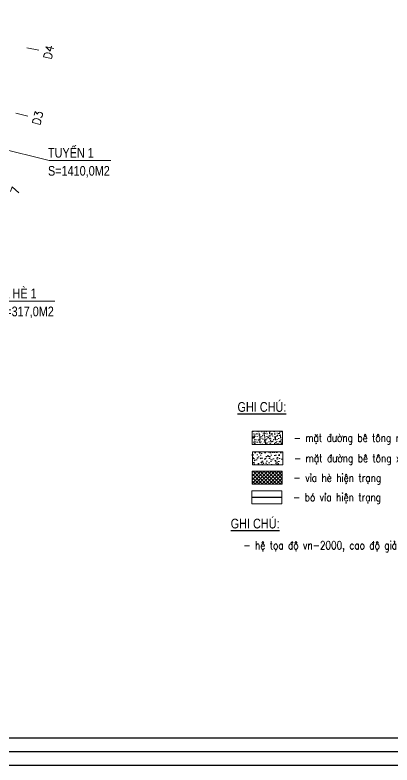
# Model space of a CAD drawing. Header units: metres. Extents: x 596585 to 599449, y 2303977 to 2307363.
# Drawn here: x 598741.1 to 598834.4, y 2304619.1 to 2304804.3 of the extents above; entities that cross this region are included whole.
import ezdxf

# ---------------------------------------------------------------- set-up
doc = ezdxf.new("R2010")
doc.units = ezdxf.units.M
doc.header["$MEASUREMENT"] = 0
doc.linetypes.add('HIDDEN', pattern=[0.375, 0.25, -0.125])
for name, color, linetype in [('Diep_Layer8', 8, 'Continuous'), ('KHUNGTEN', 5, 'Continuous'), ('pntelev', 2, 'Continuous'), ('thep', 2, 'Continuous'), ('TUYEN', 7, 'Continuous')]:
    doc.layers.add(name, color=color, linetype=linetype)
for name, color, linetype, lineweight in [('LC Dim', 8, 'Continuous', 18), ('LC Hatch', 252, 'Continuous', 9), ('LC Net dam 1', 30, 'Continuous', 30), ('LC Net thay', 7, 'Continuous', 25), ('LC Text1', 3, 'Continuous', 20), ('LC Text2', 7, 'Continuous', 25)]:
    doc.layers.add(name, color=color, linetype=linetype, lineweight=lineweight)
doc.styles.add('LC 3', font='vnsimli.shx', dxfattribs={"width": 0.75})
doc.styles.add('T2', font='', dxfattribs={"width": 0.8})
doc.styles.add('TENCOC', font='Vnromanc.shx')
doc.styles.get('T2').set_extended_font_data('.VnArialH')
doc.dimstyles.get("Standard").update_dxf_attribs({"dimtxt": 0.18, "dimasz": 0.18, "dimexe": 0.18, "dimexo": 0.0625, "dimgap": 0.09, "dimtad": 0, "dimtih": 1, "dimtoh": 1, "dimdec": 4, "dimzin": 0, "dimdsep": 46, "dimtxsty": 'Standard', "dimcen": 0.09, "dimadec": 0, "dimazin": 0, "dimtfac": 1, "dimtdec": 4, "dimtofl": 0, "dimtmove": 0, "dimatfit": 3, "dimfxl": 1, "dimtolj": 1, "dimtzin": 0, "dimarcsym": 0})

# ---------------------------------------------------------------- blocks, each defined once
blk = doc.blocks.new('a2')
at = {"layer": 'Defpoints', "flags": 128}
blk.add_lwpolyline([(297.0000000000385, 102.5066321343183), (2.541928552091122e-06, 102.5066321343183), (2.541928552091122e-06, -102.5066308523413), (297.0000000000385, -102.5066308523413)], close=True, dxfattribs=at)
at = {"layer": 'KHUNGTEN'}
blk.add_lwpolyline([(295.8851413139874, -100.4955564660948), (10.00000245636556, -100.4955564660948), (10.00000245636556, 101.3917734351705), (295.8851413139874, 101.3917734345884)], close=True, dxfattribs=at)
at = {"layer": 'thep'}
blk.add_lwpolyline([(293.7701865188079, -98.38060167127904), (12.11495725139963, -98.38060167186111), (12.11495725154515, 99.2768186394816), (293.7701865188079, 99.2768186394816)], close=True, dxfattribs=at)
blk = doc.blocks.new('COCTRENTUYEN')
at = {"layer": 'TUYEN', "color": 2, "lineweight": 0}
for p, q in [((65.07439954392612, 152.5418832134455), (68.00887780985795, 151.9183150082827)), ((62.34655370400287, 136.3857672191225), (65.26432183512952, 135.6881791367196))]:
    blk.add_line(p, q, dxfattribs=at)
at = {"layer": 'TUYEN', "color": 2, "lineweight": 0, "style": 'TENCOC'}
for s, rotation, p in [('D4', 78.00325810945967, (71.07611109816935, 149.5139740454033)), ('D3', 76.55396833297097, (68.28083572012838, 133.2533440790139)), ('7', 72.58646190606584, (62.8755196504062, 116.1843439773656))]:
    blk.add_text(s, height=2, rotation=rotation, dxfattribs=at).set_placement(p)

msp = doc.modelspace()

# ---------------------------------------------------------------- hatches: boundary and pattern name
at = {"layer": 'Diep_Layer8', "linetype": 'Continuous', "lineweight": 0}
h = msp.add_hatch(dxfattribs=at)
h.set_pattern_fill('ANSI37', color=256, scale=5, angle=90)
h.set_pattern_definition([(135, (598794.3239684181, 2304696.457967924), (-0.4419417382415922, -0.4419417382415922), []), (225, (598794.3239684181, 2304696.457967924), (0.4419417382415922, -0.4419417382415922), [])])
h.paths.add_polyline_path([(598807.229514084, 2304688.410018142), (598807.229514084, 2304691.644181696), (598799.7675642365, 2304691.644181696), (598799.7675642365, 2304688.410018142)])
at = {"layer": 'LC Hatch', "linetype": 'Continuous', "lineweight": 0}
h = msp.add_hatch(dxfattribs=at)
h.set_pattern_fill('AR-SAND', color=256, scale=0.5, angle=90)
h.set_pattern_definition([(127.5, (5.54082166031003, -18.22427467582747), (-0.9634118845065793, -0.03149667905480402), [0, -0.76, 0, -0.85, 0, -0.8125]), (97.49999999999997, (5.54082166031003, -18.22427467582747), (-1.41107303261487, 0.8848883526338637), [0, -0.41, 0, -0.685, 0, -0.2625]), (57.49999999999999, (5.54082166031003, -18.83927467582747), (-0.002829526768482376, 1.557070930875748), [0, -0.2499999999999999, 0, -0.8999999999999997, 0, -1.174999999999999]), (47.5, (5.54082166031003, -18.83927467582747), (-0.4388377824671246, 1.503063302286147), [0, -0.125, 0, -0.59, 0, -0.675])])
h.paths.add_polyline_path([(598807.2456747249, 2304698.274219282), (598807.2456747249, 2304701.508382836), (598799.7837248774, 2304701.508382836), (598799.7837248774, 2304698.274219282)])
h = msp.add_hatch(dxfattribs=at)
h.set_pattern_fill('AR-CONC', color=256, scale=0.3, angle=90)
h.set_pattern_definition([(140, (598799.8647900784, 2304696.457967924), (0.1882564049477854, 2.15178054780226), [0.225, -2.475]), (85.00000000000001, (598799.8647900784, 2304696.457967924), (-2.256576401100035, -0.4162540008389999), [0.18, -1.98]), (190.45144446, (598799.8804781104, 2304696.637282967), (-2.068319972905888, 1.735526540181336), [0.191220576, -2.103426336]), (136.1842, (598799.2647900784, 2304696.457967924), (0.4965578423792298, 3.201723992014717), [0.3374999999999998, -3.712499999999999]), (186.63563549, (598799.3061699994, 2304696.724778159), (-2.922355802323651, 2.803985837022685), [0.286831026, -3.155141279999999]), (81.18416399000002, (598799.2647900784, 2304696.457967924), (-2.92235580080997, 2.803985835164319), [0.27, -2.970000003]), (111, (598799.4147900784, 2304696.757967924), (1.207856671996016, 1.790721156355385), [0.225, -2.475]), (56.00000000000004, (598799.4147900784, 2304696.757967924), (-2.175450135140559, 0.7299459957647453), [0.18, -1.98]), (161.45144474, (598799.5154448004, 2304696.907194686), (-0.9675934584190613, 2.520667130189913), [0.1912205699999999, -2.103426335999998]), (127.5, (598799.8647900784, 2304696.457967924), (-0.9986815614939344, 0.03647956595187207), [0, -1.956, 0, -2.01, 0, -1.9875]), (97.49999999999997, (598799.8647900784, 2304696.457967924), (-1.183235135647081, 0.7892086123264459), [0, -1.146, 0, -1.911, 0, -0.7575]), (57.49999999999999, (598799.8647900784, 2304695.788967924), (0.06766461520313936, 1.601467308517227), [0, -0.7499999999999997, 0, -2.339999999999999, 0, -3.104999999999999]), (47.5, (598799.8647900784, 2304695.488967924), (-0.300314946996953, 1.749558508027159), [0, -0.975, 0, -1.554, 0, -2.205])])
h.paths.add_polyline_path([(598807.3267399259, 2304693.22380437), (598807.3267399259, 2304696.457967924), (598799.8647900784, 2304696.457967924), (598799.8647900784, 2304693.22380437)])

# ---------------------------------------------------------------- linework, layer by layer
at = {"layer": 'LC Net dam 1', "linetype": 'HIDDEN', "lineweight": 0, "ltscale": 3, "const_width": 0.3, "flags": 128}
msp.add_lwpolyline([(598807.1322882422, 2304685.213313692), (598799.6703383947, 2304685.213313692)], dxfattribs=at)
at = {"layer": 'LC Net thay', "linetype": 'Continuous', "lineweight": 0}
for points in [[(598799.7837248774, 2304701.508382836), (598807.2456747249, 2304701.508382836), (598807.2456747249, 2304698.274219282), (598799.7837248774, 2304698.274219282)], [(598799.8647900784, 2304696.457967924), (598807.3267399259, 2304696.457967924), (598807.3267399259, 2304693.22380437), (598799.8647900784, 2304693.22380437)], [(598799.7675642365, 2304691.644181696), (598807.229514084, 2304691.644181696), (598807.229514084, 2304688.410018142), (598799.7675642365, 2304688.410018142)], [(598799.6703383947, 2304686.830395469), (598807.1322882422, 2304686.830395469), (598807.1322882422, 2304683.596231915), (598799.6703383947, 2304683.596231915)]]:
    msp.add_lwpolyline(points, close=True, dxfattribs=at)

# ---------------------------------------------------------------- block references
at = {"layer": 'LC Text2', "linetype": 'Continuous', "lineweight": 0}
msp.add_blockref('COCTRENTUYEN', (598679.0326156814, 2304643.669322393), dxfattribs=at)
at = {"layer": 'pntelev', "linetype": 'Continuous', "lineweight": 0, "xscale": 1.6, "yscale": 1.6, "zscale": 1.6}
msp.add_blockref('a2', (598498.1441412963, 2304783.115675076), dxfattribs=at)

# ---------------------------------------------------------------- texts
at = {"layer": 'LC Text1', "color": 3, "style": 'LC 3', "width": 0.8}
for s, p in [('- mÆt ®\xadêng bª t«ng nhùa hiÖn tr¹ng', (598810.0159083583, 2304698.900716786, 6.678973176791892e-06)), ('- mÆt ®\xadêng bª t«ng xi m¨ng hiÖn tr¹ng', (598810.0969735592, 2304693.850301873, 6.678973176791892e-06)), ('- vØa hÌ hiÖn tr¹ng', (598809.9997477174, 2304689.036515646, 6.678973176791892e-06)), ('- bã vØa hiÖn tr¹ng', (598809.9025218756, 2304684.222729418, 6.678973176791892e-06)), ('- hÖ täa ®é vn-2000, cao ®é gi¶ ®Þnh;', (598797.6088713644, 2304672.350935421, 6.679408091839125e-06))]:
    msp.add_text(s, height=2.000005155122015, rotation=359.9999999799897, dxfattribs=at).set_placement(p)
at = {"layer": 'LC Text2', "style": 'T2', "width": 0.8}
for s, p in [('tuyÕn 1', (598749.3037538416, 2304769.075744867, 9.804891743587882e-06)), ('s=1410,0m2', (598749.3037538416, 2304764.617645519, 9.804891743587882e-06)), ('vØa hÌ 1', (598735.4688318844, 2304734.359557746, 9.804891743587882e-06)), ('s1=317,0m2', (598735.4688318844, 2304729.901458399, 9.804891743587882e-06)), ('%%Ughi chó:', (598796.1543147282, 2304706.312636292, 6.678973176791892e-06)), ('%%Ughi chó:', (598794.4782478121, 2304677.519589907, 6.679408091839125e-06))]:
    msp.add_text(s, height=2.400006186146417, rotation=359.9999999799897, dxfattribs=at).set_placement(p)

# ---------------------------------------------------------------- leaders
at = {"layer": 'LC Dim', "linetype": 'Continuous', "lineweight": 0}
for points in [[(598718.2421983964, 2304776.125202217), (598749.5592017756, 2304768.345979861), (598764.8348944436, 2304768.345979861)], [(598712.0912147597, 2304743.349483579), (598735.7242798185, 2304733.629792741), (598750.9999724865, 2304733.629792741)]]:
    msp.add_leader(points, dimstyle='Standard', override={"dimtxt": 0.5, "dimasz": 1.5, "dimgap": 0.09, "dimtad": 0, "dimdec": 2, "dimdsep": 0, "dimtdec": 2, "dimtix": 1, "dimlwd": 0, "dimlwe": 0}, dxfattribs=at)

doc.saveas('drawing.dxf')
